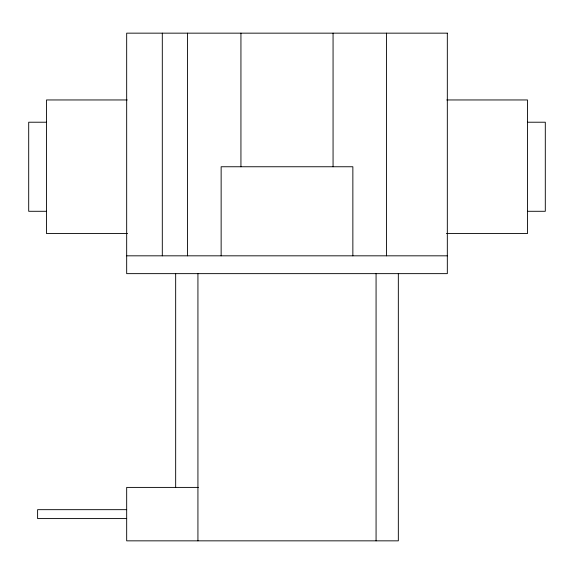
<?xml version="1.0" encoding="UTF-8"?>
<svg xmlns="http://www.w3.org/2000/svg" width="574" height="574" viewBox="0 0 574 574"><rect width="100%" height="100%" fill="white"/><g stroke="black" fill="none" stroke-linecap="round" stroke-linejoin="round"><path stroke-width="0.86" d="M127.213 99.955L46.516 99.955L46.516 233.561L127.564 233.561M446.787 99.955L527.484 99.955L527.484 233.561L446.436 233.561M46.516 122.219L28.7 122.219L28.7 211.289L46.516 211.289M527.484 122.219L545.3 122.219L545.3 211.289L527.484 211.289M126.675 255.825L447.325 255.825M198.331 487.405L126.675 487.405L126.675 540.844L398.334 540.844L398.334 273.64M126.675 509.669L37.604 509.669L37.604 518.58L126.675 518.58M386.503 33.156L386.503 255.825M376.07 273.64L376.07 540.844M352.859 255.825L352.859 166.754L221.141 166.754L221.141 255.825M333.063 33.156L333.063 166.754M240.937 33.156L240.937 166.754M197.93 273.64L197.93 540.844M187.497 33.156L187.497 255.825M175.666 273.64L175.666 487.405M162.306 33.156L162.306 255.825M447.325 33.156L126.675 33.156L126.675 273.64L447.325 273.64L447.325 33.156"/></g></svg>
